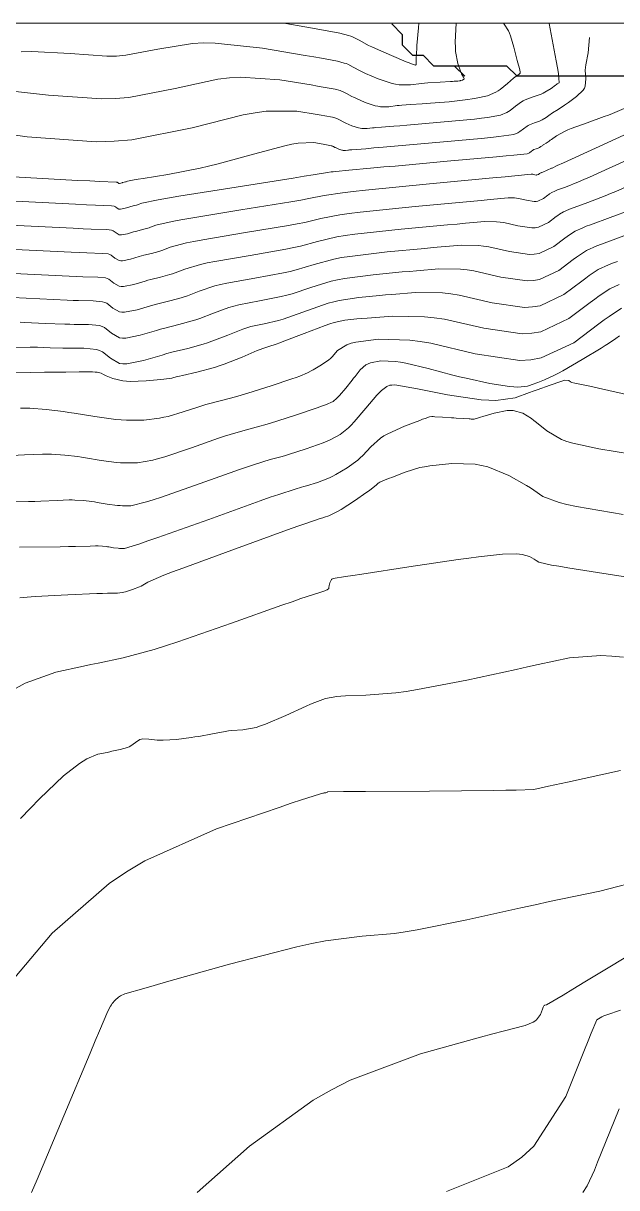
# Model space of a CAD drawing. Header units: millimetres. Extents: x 837475 to 838477, y 1189012 to 1191015.
# Drawn here: x 837550.9 to 837607.6, y 1190902.4 to 1191013.9 of the extents above; entities that cross this region are included whole.
import ezdxf

# ---------------------------------------------------------------- set-up
doc = ezdxf.new("R2010")
doc.units = ezdxf.units.MM
doc.header["$LTSCALE"] = 0.3
doc.layers.add('COORD', color=253, linetype='Continuous', lineweight=20)
doc.layers.add('DRENAJE', color=5, linetype='Continuous', lineweight=25)
doc.layers.add('COTAS 10', color=7, linetype='Continuous', lineweight=9, true_color=0x6e3e2d)
doc.layers.add('COTAS INT', color=7, linetype='Continuous', lineweight=5, true_color=0x9fa19f)

msp = doc.modelspace()

# ---------------------------------------------------------------- linework, layer by layer
at = {"layer": 'COORD'}
msp.add_lwpolyline([(837476.51, 1189013.87), (838476.51, 1189013.87), (838476.51, 1191013.87), (837476.51, 1191013.87)], close=True, dxfattribs=at)
at = {"layer": 'COTAS 10'}
for points in [[(837575.78, 1191013.87), (837577.25, 1191013.63), (837578.31, 1191013.44), (837579.21, 1191013.29), (837581.14, 1191012.94), (837581.97, 1191012.71), (837582.18, 1191012.64), (837582.39, 1191012.55), (837583.05, 1191012.21), (837583.88, 1191011.76), (837584.19, 1191011.61), (837584.53, 1191011.45), (837586.06, 1191010.78), (837587.48, 1191010.19), (837587.76, 1191010.08), (837587.98, 1191009.99), (837588.37, 1191009.85), (837588.42, 1191009.94), (837588.43, 1191009.99), (837588.43, 1191010.05), (837588.44, 1191010.38), (837588.46, 1191011.09), (837588.48, 1191011.4), (837588.51, 1191011.75), (837588.64, 1191013.43), (837588.67, 1191013.87)], [(837608.33, 1191005.72), (837607.19, 1191005.24), (837606.81, 1191005.09), (837606.42, 1191004.94), (837604.79, 1191004.36), (837603.26, 1191003.8), (837602.92, 1191003.66), (837602.61, 1191003.52), (837601.84, 1191003.09), (837601.36, 1191002.75), (837601.25, 1191002.67), (837601.15, 1191002.6), (837600.85, 1191002.4), (837600.63, 1191002.26), (837600.58, 1191002.23), (837600.53, 1191002.19), (837600.36, 1191002.07), (837600.21, 1191001.97), (837600.16, 1191001.95), (837600.1, 1191001.93), (837599.9, 1191001.85), (837599.69, 1191001.78), (837599.64, 1191001.75), (837599.59, 1191001.72), (837599.44, 1191001.61), (837599.3, 1191001.5), (837599.26, 1191001.47), (837599.21, 1191001.45), (837599.05, 1191001.38), (837597.78, 1191001.24), (837597.04, 1191001.17), (837596.12, 1191001.08), (837591.41, 1191000.66), (837586.43, 1191000.21), (837585.34, 1191000.12), (837584.39, 1191000.03), (837584.05, 1191000), (837582, 1190999.81), (837580.74, 1190999.69), (837580.49, 1190999.66), (837580.29, 1190999.64), (837579.94, 1190999.59), (837578.57, 1190999.36), (837577.72, 1190999.23), (837576.68, 1190999.06), (837571.23, 1190998.2), (837565.72, 1190997.31), (837564.65, 1190997.13), (837563.76, 1190996.98), (837562.18, 1190996.66), (837561.86, 1190996.53), (837561.78, 1190996.5), (837561.69, 1190996.47), (837561.38, 1190996.39), (837561.06, 1190996.31), (837560.96, 1190996.28), (837560.87, 1190996.25), (837560.49, 1190996.14), (837560.16, 1190996.08), (837560.08, 1190996.08), (837560.01, 1190996.09), (837559.83, 1190996.19), (837559.67, 1190996.32), (837559.61, 1190996.34), (837559.56, 1190996.36), (837559.3, 1190996.39), (837557.77, 1190996.46), (837556.9, 1190996.5), (837555.84, 1190996.55), (837545.02, 1190997.1)], [(837609.15, 1190993.84), (837606.65, 1190992.93), (837606.14, 1190992.74), (837605.7, 1190992.56), (837604.73, 1190992.14), (837604.04, 1190991.68), (837603.77, 1190991.48), (837603.46, 1190991.26), (837602.06, 1190990.2), (837600.23, 1190989.35), (837599.65, 1190989.25), (837599.03, 1190989.21), (837596.53, 1190989.58), (837593.96, 1190990.17), (837593.31, 1190990.26), (837592.68, 1190990.33), (837590.59, 1190990.36), (837588.45, 1190990.19), (837587.78, 1190990.13), (837587.09, 1190990.07), (837584.31, 1190989.81), (837581.58, 1190989.45), (837580.92, 1190989.33), (837580.29, 1190989.19), (837578.35, 1190988.59), (837576.57, 1190987.99), (837576.05, 1190987.84), (837575.51, 1190987.71), (837573.46, 1190987.3), (837571.48, 1190986.92), (837570.98, 1190986.8), (837570.52, 1190986.67), (837569.04, 1190986.14), (837567.73, 1190985.62), (837567.37, 1190985.5), (837567.01, 1190985.38), (837565.72, 1190985.03), (837564.38, 1190984.7), (837563.99, 1190984.59), (837563.59, 1190984.48), (837562.05, 1190984.02), (837560.65, 1190983.74), (837560.34, 1190983.74), (837560.06, 1190983.78), (837559.3, 1190984.22), (837558.63, 1190984.75), (837558.4, 1190984.85), (837558.15, 1190984.93), (837557.1, 1190985.04), (837555.74, 1190985.05), (837555.3, 1190985.06), (837554.84, 1190985.07), (837552.94, 1190985.15), (837551.02, 1190985.23), (837550.55, 1190985.25)], [(837611.97, 1190977.59), (837606.86, 1190978.73), (837605.86, 1190978.95), (837605.04, 1190979.13), (837603.59, 1190979.44), (837603.33, 1190979.5), (837603.26, 1190979.52), (837603.2, 1190979.55), (837603.02, 1190979.67), (837602.65, 1190979.7), (837602.47, 1190979.66), (837602.26, 1190979.6), (837601.25, 1190979.25), (837599.99, 1190978.78), (837599.63, 1190978.65), (837599.26, 1190978.52), (837597.9, 1190978.03), (837596.06, 1190977.78), (837595.39, 1190977.8), (837594.65, 1190977.84), (837591.42, 1190978.32), (837588.41, 1190978.9), (837587.81, 1190979.01), (837587.32, 1190979.1), (837586.38, 1190979.26), (837586.09, 1190979.25), (837586.01, 1190979.24), (837585.92, 1190979.22), (837585.61, 1190979.12), (837585.11, 1190978.73), (837584.91, 1190978.52), (837584.68, 1190978.27), (837583.62, 1190977.02), (837582.49, 1190975.71), (837582.21, 1190975.42), (837581.96, 1190975.16), (837581.17, 1190974.5), (837580.26, 1190974.02), (837579.92, 1190973.87), (837579.55, 1190973.72), (837577.9, 1190973.14), (837576.22, 1190972.6), (837575.83, 1190972.48), (837575.48, 1190972.38), (837574.47, 1190972.11), (837572.96, 1190971.64), (837572.3, 1190971.42), (837571.52, 1190971.15), (837567.79, 1190969.82), (837564.07, 1190968.52), (837563.29, 1190968.26), (837562.63, 1190968.06), (837561.15, 1190967.7), (837560.35, 1190967.69), (837560.11, 1190967.71), (837559.86, 1190967.73), (837558.89, 1190967.86), (837557.92, 1190968.02), (837557.67, 1190968.06), (837557.43, 1190968.09), (837556.63, 1190968.19), (837555.79, 1190968.24), (837555.52, 1190968.25), (837555.24, 1190968.25), (837554.11, 1190968.2), (837552.53, 1190968.13), (837551.97, 1190968.11), (837551.35, 1190968.1), (837548.68, 1190968.06)], [(837607.96, 1190942.34), (837602.9, 1190941.23), (837601.1, 1190940.84), (837599.68, 1190940.52), (837597.99, 1190940.47), (837597.02, 1190940.46), (837595.83, 1190940.44), (837589.69, 1190940.39), (837583.6, 1190940.34), (837582.43, 1190940.34), (837581.49, 1190940.33), (837579.99, 1190940.31), (837579.96, 1190940.3), (837579.94, 1190940.29), (837579.93, 1190940.29), (837579.86, 1190940.26), (837579.8, 1190940.23), (837579.78, 1190940.22), (837579.77, 1190940.22), (837579.73, 1190940.21), (837579.62, 1190940.2), (837579.57, 1190940.18), (837579.51, 1190940.17), (837579.19, 1190940.1), (837577.45, 1190939.54), (837576.49, 1190939.22), (837575.32, 1190938.82), (837569.35, 1190936.77), (837562.48, 1190933.7), (837560.74, 1190932.66), (837559.07, 1190931.53), (837553.61, 1190926.77), (837549.04, 1190921.33)]]:
    msp.add_lwpolyline(points, dxfattribs=at)
at = {"layer": 'COTAS INT'}
for points in [[(837601.14, 1191013.87), (837601.15, 1191013.86), (837601.82, 1191010.29), (837601.94, 1191009.61), (837602.03, 1191009.06), (837602.12, 1191008.17), (837601.93, 1191008.07), (837601.85, 1191008.01), (837601.76, 1191007.95), (837601.33, 1191007.63), (837600.75, 1191007.27), (837600.57, 1191007.18), (837600.38, 1191007.1), (837599.61, 1191006.83), (837598.85, 1191006.55), (837598.66, 1191006.45), (837598.49, 1191006.35), (837597.93, 1191005.93), (837597.41, 1191005.52), (837597.26, 1191005.43), (837597.11, 1191005.34), (837596.51, 1191005.09), (837595.26, 1191004.86), (837594.69, 1191004.79), (837594.01, 1191004.71), (837590.77, 1191004.4), (837587.54, 1191004.12), (837586.88, 1191004.06), (837586.31, 1191004.01), (837585.1, 1191003.93), (837584.54, 1191003.89), (837584.4, 1191003.88), (837584.25, 1191003.86), (837583.75, 1191003.8), (837583.23, 1191003.8), (837583.07, 1191003.82), (837582.91, 1191003.85), (837582.28, 1191004.06), (837581.71, 1191004.32), (837581.58, 1191004.38), (837581.46, 1191004.43), (837581.15, 1191004.6), (837580.9, 1191004.73), (837580.82, 1191004.76), (837580.74, 1191004.79), (837580.43, 1191004.88), (837579.7, 1191005.01), (837579.36, 1191005.07), (837578.96, 1191005.14), (837577.02, 1191005.46), (837574.07, 1191005.45), (837573.03, 1191005.31), (837571.9, 1191005.1), (837567.02, 1191003.85), (837561.25, 1191002.73), (837559.56, 1191002.59), (837557.83, 1191002.54), (837551.23, 1191003.02), (837545.66, 1191003.81)], [(837596.79, 1191013.87), (837596.86, 1191013.78), (837597.25, 1191013.15), (837597.35, 1191012.92), (837597.45, 1191012.67), (837597.77, 1191011.6), (837598.04, 1191010.55), (837598.1, 1191010.31), (837598.16, 1191010.1), (837598.32, 1191009.54), (837598.39, 1191009.21), (837598.39, 1191009.15), (837598.38, 1191009.09), (837598.26, 1191008.97), (837597.98, 1191008.8), (837597.87, 1191008.72), (837597.75, 1191008.61), (837597.17, 1191008.1), (837596.47, 1191007.53), (837596.26, 1191007.4), (837596.05, 1191007.28), (837595.24, 1191006.94), (837594.17, 1191006.69), (837593.8, 1191006.63), (837593.38, 1191006.57), (837591.6, 1191006.37), (837589.81, 1191006.22), (837589.39, 1191006.19), (837589.01, 1191006.16), (837587.9, 1191006.09), (837587.05, 1191006.03), (837586.82, 1191006.01), (837586.6, 1191005.99), (837585.82, 1191005.89), (837585.01, 1191005.89), (837584.77, 1191005.93), (837584.51, 1191005.98), (837583.54, 1191006.3), (837582.65, 1191006.7), (837582.45, 1191006.79), (837582.27, 1191006.88), (837581.78, 1191007.14), (837581.4, 1191007.34), (837581.28, 1191007.39), (837581.15, 1191007.43), (837580.67, 1191007.56), (837579.54, 1191007.77), (837579.01, 1191007.86), (837578.39, 1191007.97), (837575.38, 1191008.47), (837571.64, 1191008.71), (837570.57, 1191008.65), (837569.47, 1191008.53), (837565.38, 1191007.63), (837560.96, 1191006.77), (837559.66, 1191006.67), (837558.34, 1191006.63), (837553.28, 1191006.99), (837548.67, 1191007.5)], [(837550.66, 1191011.13), (837551.67, 1191011.18), (837555.33, 1191010.97), (837558.84, 1191010.71), (837559.77, 1191010.74), (837560.67, 1191010.81), (837563.74, 1191011.41), (837567.05, 1191011.95), (837568.1, 1191011.99), (837569.22, 1191011.97), (837573.74, 1191011.48), (837577.82, 1191010.8), (837578.66, 1191010.65), (837579.37, 1191010.53), (837580.9, 1191010.25), (837581.56, 1191010.07), (837581.73, 1191010.01), (837581.89, 1191009.95), (837582.41, 1191009.68), (837583.07, 1191009.32), (837583.32, 1191009.2), (837583.59, 1191009.07), (837584.8, 1191008.54), (837586.12, 1191008.1), (837586.46, 1191008.03), (837586.79, 1191007.98), (837587.88, 1191007.99), (837588.94, 1191008.12), (837589.24, 1191008.15), (837589.55, 1191008.18), (837590.71, 1191008.25), (837591.7, 1191008.3), (837591.9, 1191008.31), (837592.07, 1191008.32), (837592.42, 1191008.34), (837592.58, 1191008.36), (837592.63, 1191008.38), (837592.68, 1191008.39), (837592.87, 1191008.44), (837593, 1191008.52), (837593.02, 1191008.55), (837593.02, 1191008.59), (837592.95, 1191008.73), (837592.78, 1191009.02), (837592.72, 1191009.15), (837592.66, 1191009.3), (837592.4, 1191010.01), (837592.2, 1191011.17), (837592.18, 1191011.6), (837592.17, 1191012.07), (837592.26, 1191013.87)], [(837605.01, 1191012.5), (837604.88, 1191011.03), (837604.65, 1191009.91), (837604.61, 1191009.64), (837604.6, 1191009.38), (837604.65, 1191008.55), (837604.6, 1191007.85), (837604.52, 1191007.66), (837604.41, 1191007.48), (837603.77, 1191006.85), (837603, 1191006.3), (837602.8, 1191006.16), (837602.61, 1191006.03), (837602, 1191005.63), (837601.48, 1191005.3), (837601.35, 1191005.21), (837601.23, 1191005.13), (837600.85, 1191004.86), (837600.48, 1191004.62), (837600.36, 1191004.57), (837600.24, 1191004.51), (837599.76, 1191004.34), (837599.27, 1191004.16), (837599.15, 1191004.1), (837599.04, 1191004.04), (837598.68, 1191003.77), (837598.35, 1191003.51), (837598.26, 1191003.45), (837598.16, 1191003.39), (837597.78, 1191003.24), (837596.34, 1191003.03), (837595.58, 1191002.95), (837594.65, 1191002.86), (837589.95, 1191002.43), (837585.28, 1191002.02), (837584.37, 1191001.94), (837583.62, 1191001.87), (837582.29, 1191001.76), (837582.04, 1191001.75), (837581.97, 1191001.74), (837581.91, 1191001.73), (837581.68, 1191001.71), (837581.45, 1191001.71), (837581.38, 1191001.72), (837581.31, 1191001.73), (837581.03, 1191001.82), (837580.77, 1191001.94), (837580.71, 1191001.97), (837580.66, 1191001.99), (837580.52, 1191002.07), (837580.4, 1191002.12), (837580.37, 1191002.14), (837580.33, 1191002.15), (837580.19, 1191002.19), (837579.87, 1191002.25), (837579.71, 1191002.28), (837579.53, 1191002.31), (837578.66, 1191002.45), (837577.14, 1191002.39), (837576.54, 1191002.29), (837575.88, 1191002.15), (837572.86, 1191001.34), (837569.48, 1191000.41), (837568.58, 1191000.19), (837567.76, 1191000), (837564.68, 1190999.41), (837562.31, 1190999.03), (837561.85, 1190998.96), (837561.47, 1190998.89), (837560.81, 1190998.76), (837560.69, 1190998.71), (837560.66, 1190998.7), (837560.63, 1190998.69), (837560.51, 1190998.66), (837560.39, 1190998.63), (837560.36, 1190998.62), (837560.32, 1190998.61), (837560.18, 1190998.57), (837560.06, 1190998.54), (837560.03, 1190998.54), (837560.01, 1190998.55), (837559.94, 1190998.59), (837559.88, 1190998.64), (837559.86, 1190998.64), (837559.83, 1190998.65), (837559.74, 1190998.66), (837558.17, 1190998.74), (837557.22, 1190998.78), (837556.04, 1190998.84), (837549.92, 1190999.16)], [(837608.7, 1191003.35), (837605.59, 1191001.93), (837602.52, 1191000.52), (837601.92, 1191000.25), (837601.43, 1191000.02), (837601.38, 1191000), (837600.55, 1190999.63), (837600.4, 1190999.58), (837600.37, 1190999.56), (837600.34, 1190999.55), (837600.28, 1190999.53), (837600.24, 1190999.5), (837600.23, 1190999.49), (837600.21, 1190999.48), (837600.12, 1190999.41), (837600.01, 1190999.36), (837599.98, 1190999.36), (837599.94, 1190999.35), (837599.79, 1190999.38), (837599.64, 1190999.41), (837599.6, 1190999.42), (837599.56, 1190999.42), (837599.44, 1190999.42), (837597.87, 1190999.28), (837596.93, 1190999.19), (837595.76, 1190999.08), (837589.7, 1190998.5), (837583.59, 1190997.9), (837582.39, 1190997.77), (837581.4, 1190997.66), (837579.62, 1190997.39), (837578.17, 1190997.09), (837577.39, 1190996.95), (837576.44, 1190996.79), (837571.67, 1190996.02), (837566.87, 1190995.23), (837565.91, 1190995.06), (837565.11, 1190994.91), (837563.55, 1190994.55), (837563.04, 1190994.35), (837562.9, 1190994.3), (837562.76, 1190994.25), (837562.25, 1190994.12), (837561.72, 1190993.99), (837561.57, 1190993.95), (837561.41, 1190993.9), (837560.81, 1190993.72), (837560.26, 1190993.61), (837560.13, 1190993.61), (837560.02, 1190993.63), (837559.73, 1190993.8), (837559.46, 1190994.01), (837559.37, 1190994.05), (837559.28, 1190994.08), (837558.86, 1190994.12), (837557.36, 1190994.17), (837556.58, 1190994.21), (837555.64, 1190994.25), (837550.93, 1190994.49), (837546.22, 1190994.72)], [(837547.42, 1190992.35), (837551.43, 1190992.16), (837555.44, 1190991.96), (837556.26, 1190991.92), (837556.95, 1190991.89), (837558.42, 1190991.85), (837558.99, 1190991.79), (837559.13, 1190991.75), (837559.26, 1190991.69), (837559.62, 1190991.4), (837560.03, 1190991.17), (837560.18, 1190991.14), (837560.35, 1190991.14), (837561.12, 1190991.29), (837561.95, 1190991.54), (837562.17, 1190991.61), (837562.39, 1190991.67), (837563.12, 1190991.85), (837563.82, 1190992.04), (837564.01, 1190992.1), (837564.21, 1190992.17), (837564.92, 1190992.45), (837566.46, 1190992.85), (837567.18, 1190993), (837568.02, 1190993.15), (837572.12, 1190993.84), (837576.21, 1190994.52), (837577.05, 1190994.67), (837577.77, 1190994.81), (837579.3, 1190995.19), (837581.12, 1190995.54), (837582.02, 1190995.66), (837583.09, 1190995.79), (837588.35, 1190996.33), (837593.59, 1190996.82), (837594.64, 1190996.92), (837595.52, 1190997), (837597.22, 1190997.16), (837597.84, 1190997.15), (837598.03, 1190997.13), (837598.22, 1190997.1), (837598.98, 1190996.93), (837599.71, 1190996.82), (837599.9, 1190996.83), (837600.07, 1190996.86), (837600.61, 1190997.11), (837601.02, 1190997.42), (837601.11, 1190997.49), (837601.19, 1190997.54), (837601.4, 1190997.68), (837601.68, 1190997.81), (837601.81, 1190997.86), (837601.96, 1190997.92), (837602.7, 1190998.18), (837603.97, 1190998.7), (837604.46, 1190998.91), (837605.02, 1190999.15), (837606.89, 1191000), (837607.52, 1191000.28), (837609.99, 1191001.4)], [(837611.27, 1190999.45), (837607.51, 1190997.78), (837607.01, 1190997.57), (837606.52, 1190997.37), (837604.85, 1190996.73), (837603.53, 1190996.25), (837603.25, 1190996.15), (837603.02, 1190996.06), (837602.51, 1190995.83), (837602.14, 1190995.59), (837601.99, 1190995.49), (837601.83, 1190995.37), (837601.09, 1190994.81), (837600.12, 1190994.35), (837599.81, 1190994.3), (837599.49, 1190994.28), (837598.16, 1190994.48), (837596.8, 1190994.79), (837596.45, 1190994.84), (837596.12, 1190994.88), (837595.01, 1190994.89), (837593.16, 1190994.73), (837592.36, 1190994.66), (837591.43, 1190994.57), (837587.01, 1190994.16), (837582.58, 1190993.68), (837581.65, 1190993.55), (837580.85, 1190993.42), (837578.98, 1190992.99), (837577.37, 1190992.54), (837576.72, 1190992.4), (837575.98, 1190992.25), (837572.56, 1190991.66), (837569.18, 1190991.08), (837568.45, 1190990.93), (837567.82, 1190990.79), (837566.3, 1190990.34), (837565.38, 1190989.98), (837565.13, 1190989.9), (837564.88, 1190989.82), (837563.99, 1190989.58), (837563.05, 1190989.34), (837562.78, 1190989.27), (837562.5, 1190989.19), (837561.43, 1190988.87), (837560.45, 1190988.67), (837560.23, 1190988.68), (837560.04, 1190988.71), (837559.52, 1190989.01), (837559.05, 1190989.38), (837558.89, 1190989.45), (837558.71, 1190989.5), (837557.98, 1190989.58), (837556.55, 1190989.61), (837555.94, 1190989.63), (837555.24, 1190989.66), (837551.93, 1190989.82), (837548.62, 1190989.98)], [(837609.06, 1190996.04), (837606.99, 1190995.29), (837605.09, 1190994.59), (837604.69, 1190994.44), (837604.36, 1190994.31), (837603.62, 1190993.99), (837603.09, 1190993.63), (837602.88, 1190993.48), (837602.65, 1190993.31), (837601.58, 1190992.5), (837600.18, 1190991.85), (837599.73, 1190991.78), (837599.26, 1190991.75), (837597.34, 1190992.03), (837595.38, 1190992.48), (837594.88, 1190992.55), (837594.4, 1190992.61), (837592.8, 1190992.63), (837590.81, 1190992.46), (837590.07, 1190992.4), (837589.26, 1190992.32), (837585.66, 1190991.99), (837582.08, 1190991.56), (837581.29, 1190991.44), (837580.57, 1190991.31), (837578.67, 1190990.79), (837576.97, 1190990.26), (837576.38, 1190990.12), (837575.74, 1190989.98), (837573.01, 1190989.48), (837570.33, 1190989), (837569.72, 1190988.86), (837569.17, 1190988.73), (837567.67, 1190988.24), (837566.56, 1190987.8), (837566.25, 1190987.7), (837565.95, 1190987.6), (837564.86, 1190987.3), (837563.72, 1190987.02), (837563.38, 1190986.93), (837563.04, 1190986.83), (837561.74, 1190986.44), (837560.55, 1190986.21), (837560.29, 1190986.21), (837560.05, 1190986.24), (837559.41, 1190986.61), (837558.84, 1190987.07), (837558.65, 1190987.15), (837558.43, 1190987.22), (837557.54, 1190987.31), (837556.14, 1190987.33), (837555.62, 1190987.35), (837555.04, 1190987.37), (837552.43, 1190987.49), (837549.82, 1190987.61)], [(837550.12, 1190982.84), (837551.51, 1190982.86), (837551.87, 1190982.86), (837552.23, 1190982.86), (837553.44, 1190982.82), (837554.64, 1190982.78), (837554.98, 1190982.77), (837555.33, 1190982.77), (837556.66, 1190982.77), (837557.87, 1190982.64), (837558.16, 1190982.55), (837558.43, 1190982.44), (837559.2, 1190981.83), (837560.06, 1190981.32), (837560.39, 1190981.28), (837560.75, 1190981.27), (837562.36, 1190981.59), (837564.13, 1190982.12), (837564.6, 1190982.26), (837565.05, 1190982.38), (837566.59, 1190982.76), (837568.07, 1190983.16), (837568.49, 1190983.29), (837568.9, 1190983.44), (837570.41, 1190984.03), (837571.87, 1190984.6), (837572.25, 1190984.73), (837572.63, 1190984.84), (837573.9, 1190985.12), (837575.28, 1190985.44), (837575.71, 1190985.56), (837576.17, 1190985.71), (837578.03, 1190986.39), (837580.01, 1190987.07), (837580.55, 1190987.22), (837581.08, 1190987.34), (837582.96, 1190987.64), (837584.92, 1190987.82), (837585.5, 1190987.87), (837586.09, 1190987.92), (837588.37, 1190988.1), (837590.95, 1190988.06), (837591.73, 1190987.98), (837592.54, 1190987.85), (837595.71, 1190987.13), (837598.8, 1190986.68), (837599.57, 1190986.72), (837600.29, 1190986.84), (837602.55, 1190987.9), (837604.27, 1190989.2), (837604.65, 1190989.48), (837604.98, 1190989.72), (837605.84, 1190990.29), (837606.81, 1190990.74), (837607.22, 1190990.9), (837607.69, 1190991.08)], [(837607.83, 1190988.88), (837606.96, 1190988.44), (837605.93, 1190987.77), (837605.53, 1190987.48), (837605.08, 1190987.15), (837603.04, 1190985.6), (837600.34, 1190984.34), (837599.48, 1190984.2), (837598.58, 1190984.14), (837594.9, 1190984.68), (837591.13, 1190985.54), (837590.16, 1190985.69), (837589.23, 1190985.79), (837586.16, 1190985.83), (837583.74, 1190985.65), (837583.21, 1190985.6), (837582.75, 1190985.57), (837581.62, 1190985.47), (837580.58, 1190985.23), (837580.18, 1190985.11), (837579.73, 1190984.96), (837577.71, 1190984.19), (837575.77, 1190983.44), (837575.38, 1190983.29), (837575.04, 1190983.17), (837574.35, 1190982.95), (837573.78, 1190982.76), (837573.52, 1190982.66), (837573.22, 1190982.54), (837571.78, 1190981.93), (837570.07, 1190981.25), (837569.6, 1190981.09), (837569.14, 1190980.94), (837567.46, 1190980.49), (837566.08, 1190980.17), (837565.8, 1190980.11), (837565.56, 1190980.05), (837565.06, 1190979.92), (837564.55, 1190979.84), (837564.3, 1190979.81), (837564.02, 1190979.78), (837562.6, 1190979.65), (837561.08, 1190979.6), (837560.72, 1190979.61), (837560.39, 1190979.64), (837559.43, 1190979.86), (837558.78, 1190980.12), (837558.65, 1190980.18), (837558.54, 1190980.24), (837558.31, 1190980.39), (837557.93, 1190980.48), (837557.72, 1190980.49), (837557.47, 1190980.5), (837556.21, 1190980.51), (837554.93, 1190980.49), (837554.66, 1190980.48), (837554.43, 1190980.48), (837553.94, 1190980.49), (837553.43, 1190980.49), (837553.19, 1190980.48), (837552.9, 1190980.48), (837551.53, 1190980.44), (837550, 1190980.4)], [(837608.07, 1190986.6), (837606.88, 1190985.81), (837606.42, 1190985.48), (837605.9, 1190985.09), (837603.52, 1190983.29), (837600.4, 1190981.84), (837599.4, 1190981.67), (837598.35, 1190981.61), (837594.08, 1190982.24), (837589.84, 1190983.24), (837588.81, 1190983.42), (837587.84, 1190983.54), (837584.84, 1190983.64), (837582.66, 1190983.35), (837582.2, 1190983.24), (837581.81, 1190983.11), (837580.92, 1190982.55), (837580.4, 1190981.95), (837580.24, 1190981.79), (837580.07, 1190981.65), (837579.39, 1190981.18), (837578.74, 1190980.8), (837578.59, 1190980.71), (837578.45, 1190980.63), (837578.04, 1190980.4), (837577.31, 1190980.1), (837576.96, 1190979.97), (837576.55, 1190979.83), (837574.55, 1190979.16), (837572.34, 1190978.46), (837571.8, 1190978.3), (837571.29, 1190978.15), (837569.7, 1190977.74), (837568.31, 1190977.37), (837567.92, 1190977.26), (837567.54, 1190977.14), (837566.14, 1190976.67), (837564.72, 1190976.25), (837564.31, 1190976.16), (837563.9, 1190976.08), (837562.38, 1190975.89), (837560.72, 1190975.88), (837560.22, 1190975.91), (837559.71, 1190975.95), (837557.71, 1190976.23), (837555.71, 1190976.55), (837555.2, 1190976.63), (837554.7, 1190976.7), (837553.05, 1190976.91), (837551.48, 1190977.02), (837551.04, 1190977.04), (837550.6, 1190977.04)], [(837549.2, 1190972.46), (837550.97, 1190972.56), (837552.71, 1190972.63), (837553.14, 1190972.63), (837553.55, 1190972.63), (837554.84, 1190972.55), (837556.07, 1190972.4), (837556.44, 1190972.34), (837556.82, 1190972.29), (837558.3, 1190972.04), (837559.78, 1190971.84), (837560.16, 1190971.81), (837560.53, 1190971.79), (837561.77, 1190971.8), (837563.26, 1190972.07), (837563.8, 1190972.21), (837564.39, 1190972.38), (837566.96, 1190973.25), (837569.53, 1190974.15), (837570.11, 1190974.34), (837570.64, 1190974.51), (837572.09, 1190974.92), (837573.48, 1190975.3), (837573.96, 1190975.44), (837574.5, 1190975.6), (837576.81, 1190976.34), (837578.96, 1190977.06), (837579.39, 1190977.22), (837579.75, 1190977.35), (837580.49, 1190977.67), (837580.85, 1190977.98), (837580.98, 1190978.11), (837581.11, 1190978.26), (837581.69, 1190978.94), (837582.3, 1190979.7), (837582.45, 1190979.89), (837582.6, 1190980.08), (837583.06, 1190980.71), (837583.62, 1190981.19), (837583.83, 1190981.29), (837584.06, 1190981.38), (837585.06, 1190981.56), (837586.46, 1190981.5), (837586.93, 1190981.43), (837587.44, 1190981.34), (837589.59, 1190980.82), (837591.95, 1190980.19), (837592.58, 1190980.04), (837593.22, 1190979.89), (837595.47, 1190979.41), (837597.37, 1190979.11), (837597.78, 1190979.07), (837598.15, 1190979.05), (837599.08, 1190979.14), (837599.7, 1190979.36), (837599.88, 1190979.42), (837600.06, 1190979.49), (837600.71, 1190979.74), (837601.67, 1190980.19), (837602.03, 1190980.39), (837602.45, 1190980.62), (837604.31, 1190981.7), (837606.11, 1190982.79), (837606.49, 1190983.02), (837606.81, 1190983.23), (837607.53, 1190983.71), (837607.89, 1190983.97)], [(837550.51, 1190963.72), (837554.4, 1190963.77), (837555.19, 1190963.79), (837555.86, 1190963.8), (837557.24, 1190963.84), (837557.77, 1190963.86), (837557.91, 1190963.86), (837558.03, 1190963.86), (837558.42, 1190963.83), (837558.8, 1190963.79), (837558.91, 1190963.77), (837559.03, 1190963.75), (837559.48, 1190963.68), (837559.93, 1190963.62), (837560.05, 1190963.61), (837560.16, 1190963.6), (837560.54, 1190963.6), (837561.99, 1190964.05), (837562.78, 1190964.32), (837563.74, 1190964.65), (837568.61, 1190966.39), (837573.51, 1190968.15), (837574.48, 1190968.5), (837575.29, 1190968.78), (837576.86, 1190969.29), (837577.48, 1190969.46), (837577.7, 1190969.53), (837577.95, 1190969.6), (837578.98, 1190969.93), (837580.14, 1190970.38), (837580.45, 1190970.53), (837580.76, 1190970.68), (837581.84, 1190971.33), (837582.84, 1190972.07), (837583.09, 1190972.29), (837583.33, 1190972.51), (837584.1, 1190973.34), (837585.02, 1190974.17), (837585.35, 1190974.38), (837585.71, 1190974.59), (837587.3, 1190975.31), (837588.77, 1190975.86), (837589.05, 1190975.97), (837589.29, 1190976.05), (837589.7, 1190976.21), (837589.93, 1190976.22), (837590.06, 1190976.22), (837590.2, 1190976.21), (837590.95, 1190976.17), (837591.8, 1190976.11), (837592.02, 1190976.1), (837592.24, 1190976.08), (837592.95, 1190976.04), (837593.5, 1190976), (837593.61, 1190976), (837593.7, 1190975.99), (837593.87, 1190975.98), (837593.93, 1190975.97), (837593.95, 1190975.98), (837593.97, 1190975.98), (837594.06, 1190976), (837594.39, 1190976.11), (837594.57, 1190976.16), (837594.79, 1190976.23), (837595.89, 1190976.56), (837597.13, 1190976.81), (837597.44, 1190976.82), (837597.72, 1190976.81), (837598.62, 1190976.55), (837599.45, 1190976.03), (837599.69, 1190975.85), (837599.95, 1190975.66), (837600.94, 1190974.85), (837602.33, 1190974.04), (837602.85, 1190973.85), (837603.41, 1190973.68), (837605.91, 1190973.15), (837609.01, 1190972.63)], [(837550.52, 1190958.87), (837551.24, 1190958.94), (837552.01, 1190959.01), (837555.11, 1190959.18), (837557.88, 1190959.28), (837558.44, 1190959.3), (837558.91, 1190959.32), (837559.87, 1190959.34), (837560.32, 1190959.39), (837560.47, 1190959.42), (837560.63, 1190959.46), (837561.3, 1190959.67), (837561.97, 1190959.93), (837562.14, 1190960.01), (837562.29, 1190960.09), (837562.76, 1190960.37), (837564.29, 1190961.04), (837565.12, 1190961.36), (837566.11, 1190961.73), (837571.14, 1190963.58), (837576.13, 1190965.38), (837577.1, 1190965.73), (837577.88, 1190966.01), (837579.24, 1190966.48), (837579.49, 1190966.55), (837579.57, 1190966.57), (837579.67, 1190966.6), (837580.07, 1190966.73), (837580.73, 1190967.04), (837580.98, 1190967.18), (837581.26, 1190967.35), (837582.52, 1190968.16), (837583.72, 1190968.98), (837583.97, 1190969.16), (837584.17, 1190969.3), (837584.59, 1190969.66), (837584.8, 1190969.85), (837584.87, 1190969.9), (837584.96, 1190969.94), (837585.32, 1190970.11), (837585.89, 1190970.33), (837586.1, 1190970.41), (837586.33, 1190970.5), (837587.37, 1190970.92), (837588.78, 1190971.34), (837589.24, 1190971.43), (837589.75, 1190971.52), (837591.84, 1190971.74), (837594.08, 1190971.66), (837594.68, 1190971.55), (837595.27, 1190971.41), (837597.29, 1190970.59), (837598.97, 1190969.64), (837599.35, 1190969.41), (837599.68, 1190969.2), (837600.54, 1190968.57), (837602.09, 1190967.99), (837602.85, 1190967.81), (837603.76, 1190967.62), (837608.24, 1190966.87)], [(837612.27, 1190960.31), (837607.4, 1190961.06), (837602.93, 1190961.75), (837602.06, 1190961.9), (837601.36, 1190962.02), (837600.15, 1190962.29), (837599.91, 1190962.46), (837599.82, 1190962.52), (837599.73, 1190962.58), (837599.27, 1190962.83), (837598.56, 1190963.04), (837598.3, 1190963.07), (837598, 1190963.09), (837596.69, 1190963.06), (837594.4, 1190962.81), (837593.48, 1190962.69), (837592.45, 1190962.54), (837587.72, 1190961.84), (837583.25, 1190961.15), (837582.38, 1190961.01), (837581.68, 1190960.91), (837580.48, 1190960.74), (837580.35, 1190960.67), (837580.32, 1190960.63), (837580.29, 1190960.58), (837580.19, 1190960.33), (837580.12, 1190960.06), (837580.1, 1190960), (837580.09, 1190959.94), (837580.07, 1190959.78), (837579.92, 1190959.64), (837579.83, 1190959.6), (837579.71, 1190959.55), (837579.13, 1190959.37), (837577.4, 1190958.8), (837576.57, 1190958.51), (837575.59, 1190958.17), (837570.76, 1190956.44), (837565.63, 1190954.66), (837564.46, 1190954.28), (837563.39, 1190953.95), (837560.4, 1190953.15), (837558.02, 1190952.64), (837557.33, 1190952.49), (837556.62, 1190952.34), (837553.97, 1190951.78), (837551.05, 1190950.71), (837550.18, 1190950.24)], [(837550.58, 1190937.77), (837551.54, 1190938.76), (837552.41, 1190939.64), (837554.71, 1190941.83), (837556.23, 1190943.02), (837556.6, 1190943.26), (837556.94, 1190943.47), (837558, 1190943.9), (837558.88, 1190944.09), (837559.12, 1190944.14), (837559.34, 1190944.19), (837560.13, 1190944.35), (837560.82, 1190944.56), (837560.98, 1190944.63), (837561.13, 1190944.71), (837561.58, 1190945.04), (837562.01, 1190945.32), (837562.15, 1190945.36), (837562.29, 1190945.38), (837562.88, 1190945.34), (837563.67, 1190945.25), (837563.94, 1190945.24), (837564.23, 1190945.25), (837565.5, 1190945.33), (837566.9, 1190945.51), (837567.27, 1190945.56), (837567.64, 1190945.62), (837568.94, 1190945.87), (837570.16, 1190946.1), (837570.48, 1190946.14), (837570.79, 1190946.18), (837571.86, 1190946.26), (837573.12, 1190946.48), (837573.55, 1190946.62), (837574.01, 1190946.78), (837575.98, 1190947.62), (837577.91, 1190948.51), (837578.34, 1190948.69), (837578.73, 1190948.86), (837579.77, 1190949.24), (837580.83, 1190949.43), (837581.23, 1190949.46), (837581.67, 1190949.49), (837583.63, 1190949.55), (837586.48, 1190949.78), (837587.48, 1190949.92), (837588.57, 1190950.1), (837593.26, 1190951.01), (837597.98, 1190952.03), (837599.09, 1190952.27), (837600.11, 1190952.49), (837603.09, 1190953.14), (837606.1, 1190953.36), (837607.14, 1190953.31), (837608.26, 1190953.21)], [(837551.63, 1190901.95), (837552.18, 1190903.22), (837554.75, 1190909.31), (837557.24, 1190915.29), (837557.74, 1190916.47), (837558.15, 1190917.45), (837558.95, 1190919.31), (837559.21, 1190919.8), (837559.29, 1190919.92), (837559.36, 1190920.04), (837559.64, 1190920.38), (837559.96, 1190920.66), (837560.06, 1190920.72), (837560.16, 1190920.78), (837560.58, 1190920.97), (837562.4, 1190921.5), (837563.38, 1190921.78), (837564.57, 1190922.12), (837570.59, 1190923.81), (837577.02, 1190925.48), (837578.46, 1190925.8), (837579.76, 1190926.06), (837583.26, 1190926.49), (837586.35, 1190926.75), (837587.39, 1190926.9), (837588.52, 1190927.09), (837593.26, 1190928.06), (837598.43, 1190929.21), (837599.82, 1190929.51), (837601.19, 1190929.8), (837606.01, 1190930.81), (837610.41, 1190931.95)], [(837610.56, 1190925.74), (837604.57, 1190922.11), (837603.42, 1190921.42), (837602.48, 1190920.85), (837600.89, 1190919.93), (837600.74, 1190919.89), (837600.71, 1190919.88), (837600.69, 1190919.86), (837600.64, 1190919.83), (837600.57, 1190919.69), (837600.54, 1190919.61), (837600.5, 1190919.51), (837600.31, 1190919.01), (837599.94, 1190918.48), (837599.79, 1190918.36), (837599.62, 1190918.25), (837598.84, 1190917.96), (837596.76, 1190917.41), (837595.76, 1190917.14), (837594.59, 1190916.82), (837588.84, 1190915.23), (837582.12, 1190912.71), (837580.33, 1190911.79), (837578.57, 1190910.79), (837572.48, 1190906.39), (837567.49, 1190901.96)], [(837591.34, 1190902.05), (837597.22, 1190904.42), (837598.52, 1190905.35), (837599.69, 1190906.39), (837602.75, 1190911.14), (837604.52, 1190915.62), (837604.87, 1190916.49), (837605.16, 1190917.21), (837605.72, 1190918.49), (837606.17, 1190918.78), (837606.39, 1190918.87), (837606.66, 1190918.98), (837607.97, 1190919.4)], [(837604.36, 1190901.95), (837604.77, 1190902.59), (837605.47, 1190904.11), (837605.78, 1190904.85), (837606.13, 1190905.72), (837607.83, 1190909.98)]]:
    msp.add_lwpolyline(points, dxfattribs=at)
at = {"layer": 'DRENAJE'}
for points in [[(837586.09, 1191013.81, 0), (837587.09, 1191012.81, 0), (837587.09, 1191011.81, 0), (837588.09, 1191010.81, 0), (837589.09, 1191010.81, 0), (837590.08, 1191009.81, 0), (837592.08, 1191009.81, 0), (837597.08, 1191009.81, 0)], [(837593.08, 1191008.81, 0), (837592.08, 1191009.81, 0)], [(837633.07, 1190994.82, 0), (837632.07, 1190994.82, 0), (837631.07, 1190995.82, 0), (837630.07, 1190996.82, 0), (837629.07, 1190997.82, 0), (837628.07, 1190998.82, 0), (837627.07, 1190999.82, 0), (837626.07, 1190999.82, 0), (837625.07, 1191000.82, 0), (837624.07, 1191000.82, 0), (837623.07, 1191001.81, 0), (837622.07, 1191002.81, 0), (837621.07, 1191003.81, 0), (837618.08, 1191003.81, 0), (837617.08, 1191004.81, 0), (837616.08, 1191004.81, 0), (837615.08, 1191005.81, 0), (837614.08, 1191006.81, 0), (837611.08, 1191006.81, 0), (837609.08, 1191008.81, 0), (837598.08, 1191008.81, 0), (837597.08, 1191009.81, 0)]]:
    msp.add_polyline3d(points, dxfattribs=at)

doc.saveas('drawing.dxf')
